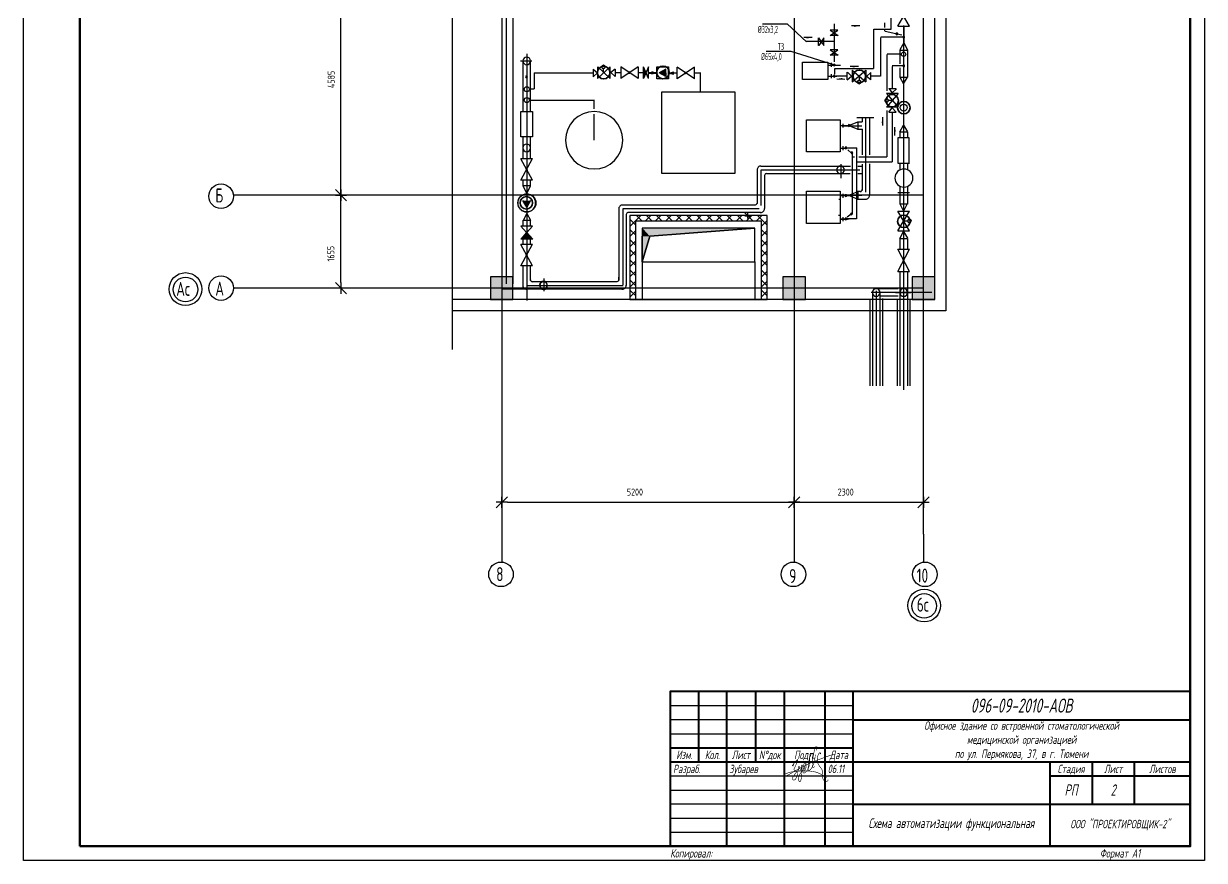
# Model space of a CAD drawing. Extents: x 37 to 1092, y -2983 to -601.
# Drawn here: x 671.6 to 1091.6, y -2192.4 to -1895 of the extents above; entities that cross this region are included whole.
import ezdxf
from ezdxf.enums import TextEntityAlignment as Align

# ---------------------------------------------------------------- set-up
doc = ezdxf.new("R2010")
doc.units = 0
doc.linetypes.add('CENTER', pattern=[20, 15, -1.7, 1.6, -1.7])
doc.linetypes.add('PS-GOST2.303 5', pattern=[24, 20, -1.5, 1, -1.5])
for name, color, linetype in [('1COL', 7, 'Continuous'), ('1COLS', 7, 'Continuous'), ('1SERV', 7, 'Continuous'), ('1WALL', 7, 'Continuous'), ('1WALLP', 7, 'Continuous'), ('AXESD', 14, 'Continuous'), ('FORMAT', 134, 'Continuous'), ('PS_Оси', 7, 'Continuous'), ('TEXT', 4, 'Continuous'), ('ОВ_Отопление', 6, 'Continuous'), ('Отопление', 7, 'Continuous'), ('ПЛОЩАДИ', 252, 'Continuous')]:
    doc.layers.add(name, color=color, linetype=linetype)
doc.layers.add('задание ЭЛ', color=222, linetype='Continuous', lineweight=35)
doc.styles.add('PStudio', font='cs_gost2304.shx')
doc.styles.add('R2_5', font='romant.shx', dxfattribs={"width": 0.65, "oblique": 12, "height": 2.5})

# ---------------------------------------------------------------- blocks, each defined once
blk = doc.blocks.new('dblk_0')
at = {"color": 0, "linetype": 'ByBlock'}
for p, q in [((1, 1), (-1, -1)), ((-1, 0), (1, 0)), ((0, 1), (0, -1))]:
    blk.add_line(p, q, dxfattribs=at)
blk = doc.blocks.new('SIGNATURE_ZAM')
for points in [[(21.63, 1.74, 0, 0.3, 0), (21.41, 2, 0.5, 0.4, 0), (20.66, 2.56, 0.4, 0.3, 0), (19.71, 3.18, 0.3, 0.3, 0), (18.93, 3.63, 0.3, 0.3, 0), (17.95, 4.15, 0.3, 0.3, 0), (17.02, 4.52, 0.3, 0.3, 0), (16.01, 4.84, 0.3, 0.3, 0), (14.87, 5.09, 0.3, 0.3, 0), (14.18, 5.17, 0.3, 0.3, 0), (12.97, 5.35, 0.3, 0.3, 0), (12.1, 5.39, 0.3, 0.3, 0), (10.75, 5.42, 0.3, 0.3, 0), (8.45, 5.39, 0.3, 0.3, 0), (7.01, 5.3, 0.3, 0.3, 0), (5.61, 5.15, 0.3, 0.3, 0), (3.99, 4.93, 0.3, 0.3, 0), (3.1, 4.74, 0.3, 0.3, 0), (2.31, 4.53, 0.3, 0.3, 0), (1.18, 4.12, 0.3, 0.3, 0), (0.23, 3.57, 0.3, 0.3, 0), (0, 3.18, 0.3, 0.3, 0), (0.13, 2.88, 0.3, 0.3, 0), (0.47, 2.76, 0.3, 0.3, 0), (1.07, 2.83, 0.3, 0.3, 0), (1.79, 3.23, 0.3, 0.3, 0), (3.21, 4.01, 0.3, 0.3, 0), (4.43, 4.73, 0.3, 0.3, 0), (5.48, 5.38, 0.3, 0.3, 0), (6.5, 5.92, 0.3, 0.3, 0), (7.86, 6.7, 0.3, 0.3, 0), (9.42, 7.51, 0.3, 0.3, 0), (10.27, 7.91, 0.3, 0.3, 0), (11.64, 8.6, 0.3, 0.3, 0), (13.37, 9.45, 0.3, 0.3, 0), (14.97, 10.11, 0.3, 0.3, 0), (16.22, 10.61, 0.3, 0.3, 0), (17.79, 11.23, 0.3, 0.3, 0), (19.55, 11.88, 0.3, 0.3, 0), (21.06, 12.47, 0.3, 0.3, 0), (22.87, 13.11, 0.3, 0.3, 0), (24.2, 13.56, 0.3, 0.3, 0), (25.02, 13.79, 0.3, 0.3, 0), (25.7, 13.91, 0.3, 0.3, 0)], [(4.66, 7.86, 0.5, 0.6, 0), (4.4, 8.12, 0.6, 0.6, 0), (4.64, 8.66, 0.4, 0.3, 0), (5.21, 9.54, 0.3, 0.3, 0), (5.95, 10.37, 0.3, 0.4, 0), (6.39, 10.75, 0.4, 0.4, 0), (6.67, 11.05, 0.4, 0.3, 0), (6.79, 11.12, 0.4, 0.4, 0), (6.92, 11.12, 0.4, 0.4, 0), (6.95, 10.98, 0.4, 0.4, 0), (6.85, 10.68, 0.4, 0.4, 0), (6.7, 10.21, 0.4, 0.3, 0), (6.54, 9.79, 0.3, 0.3, 0), (6.32, 9.15, 0.3, 0.3, 0), (6, 8.4, 0.3, 0.3, 0), (5.75, 7.82, 0.3, 0.3, 0), (5.45, 7.26, 0.3, 0.3, 0), (5.23, 6.81, 0.3, 0.3, 0), (5.09, 6.42, 0.3, 0.3, 0), (5.07, 6.17, 0.3, 0.3, 0), (5.07, 5.92, 0.3, 0.3, 0), (5.21, 5.76, 0.3, 0.3, 0), (5.44, 5.65, 0.3, 0.3, 0), (5.89, 5.46, 0.3, 0.3, 0), (6.36, 5.25, 0.3, 0.3, 0), (6.62, 5.05, 0.3, 0.3, 0), (6.79, 4.69, 0.3, 0.3, 0), (6.81, 4.14, 0.3, 0.3, 0), (6.77, 3.65, 0.3, 0.3, 0), (6.62, 3.01, 0.3, 0.3, 0), (6.35, 2.28, 0.3, 0.3, 0), (6.07, 1.62, 0.3, 0.3, 0), (5.79, 1.2, 0.3, 0.3, 0), (5.33, 0.83, 0.3, 0.3, 0), (5.16, 0.77, 0.3, 0.3, 0), (5.02, 0.75, 0.3, 0.3, 0), (4.82, 0.75, 0.3, 0.3, 0), (4.64, 0.82, 0.3, 0.3, 0), (4.41, 1, 0.3, 0.3, 0), (4.28, 1.23, 0.3, 0.3, 0), (4.23, 1.42, 0.3, 0.3, 0), (4.27, 1.77, 0.3, 0.3, 0), (4.5, 2.24, 0.3, 0.3, 0), (4.76, 2.68, 0.3, 0.3, 0), (5.21, 3.34, 0.3, 0.3, 0), (5.68, 3.99, 0.3, 0.3, 0), (6, 4.41, 0.3, 0.3, 0), (6.32, 4.89, 0.3, 0.3, 0), (6.77, 5.47, 0.3, 0.3, 0), (7.1, 5.87, 0.3, 0.3, 0), (7.35, 6.22, 0.3, 0.3, 0), (7.58, 6.73, 0.3, 0.3, 0), (7.77, 7.25, 0.3, 0.3, 0), (7.83, 7.53, 0.3, 0.3, 0), (7.83, 7.66, 0.3, 0.3, 0), (7.74, 7.78, 0.3, 0.3, 0), (7.64, 7.8, 0.3, 0.3, 0), (7.51, 7.78, 0.3, 0.3, 0), (7.44, 7.68, 0.3, 0.3, 0), (7.44, 7.51, 0.3, 0.3, 0), (7.4, 7.18, 0.3, 0.3, 0), (7.38, 6.87, 0.3, 0.3, 0), (7.36, 6.53, 0.3, 0.3, 0), (7.33, 5.75, 0.3, 0.3, 0), (7.37, 5.41, 0.3, 0.3, 0), (7.44, 5.25, 0.3, 0.3, 0), (7.59, 5.21, 0.3, 0.3, 0), (7.74, 5.27, 0.3, 0.3, 0), (7.87, 5.4, 0.3, 0.3, 0), (8.16, 5.74, 0.3, 0.3, 0), (8.48, 6.21, 0.3, 0.3, 0), (8.73, 6.65, 0.3, 0.3, 0), (8.95, 7.14, 0.3, 0.3, 0), (9.11, 7.57, 0.3, 0.3, 0), (9.2, 7.91, 0.3, 0.3, 0), (9.23, 8.18, 0.3, 0.3, 0), (9.21, 8.38, 0.3, 0.3, 0), (9.08, 8.42, 0.3, 0.3, 0), (8.98, 8.42, 0.3, 0.3, 0), (8.91, 8.36, 0.3, 0.3, 0), (8.91, 8.24, 0.3, 0.3, 0), (8.92, 8.06, 0.3, 0.3, 0), (8.94, 7.78, 0.3, 0.3, 0), (8.98, 6.56, 0.3, 0.3, 0), (8.99, 5.78, 0.3, 0.3, 0), (9, 4.69, 0.3, 0.3, 0), (9.01, 4.06, 0.3, 0.3, 0), (8.97, 3.25, 0.3, 0.3, 0), (8.86, 2.29, 0.3, 0.3, 0), (8.77, 1.79, 0.3, 0.3, 0), (8.69, 1.36, 0.3, 0.3, 0), (8.55, 0.71, 0.3, 0.3, 0), (8.37, 0.26, 0.3, 0.3, 0), (8.28, 0.1, 0.3, 0.3, 0), (8.09, -0.01, 0.3, 0.3, 0), (7.87, 0.01, 0.3, 0.3, 0), (7.66, 0.18, 0.3, 0.3, 0), (7.38, 0.62, 0.3, 0.3, 0), (7.24, 1.14, 0.3, 0.3, 0), (7.22, 1.86, 0.3, 0.3, 0), (7.38, 2.55, 0.3, 0.3, 0), (7.89, 3.52, 0.3, 0.3, 0), (8.44, 4.36, 0.3, 0.3, 0), (8.81, 5, 0.3, 0.3, 0), (9.43, 5.87, 0.3, 0.3, 0), (9.96, 6.64, 0.3, 0.3, 0), (10.39, 7.29, 0.3, 0.3, 0), (10.49, 7.55, 0.3, 0.3, 0), (10.58, 7.8, 0.3, 0.3, 0), (10.65, 8.1, 0.3, 0.3, 0), (10.59, 7.34, 0.3, 0.3, 0), (10.48, 6.87, 0.3, 0.3, 0), (10.27, 6.38, 0.3, 0.3, 0), (10.16, 6.07, 0.3, 0.3, 0), (10.03, 5.77, 0.3, 0.3, 0), (9.9, 5.5, 0.3, 0.3, 0), (9.9, 5.29, 0.3, 0.3, 0), (10.07, 5.16, 0.3, 0.3, 0), (10.29, 5.29, 0.3, 0.3, 0), (10.42, 5.54, 0.3, 0.3, 0), (10.67, 5.99, 0.3, 0.3, 0), (10.81, 6.25, 0.3, 0.3, 0), (11.03, 6.73, 0.3, 0.3, 0), (11.19, 7.24, 0.3, 0.3, 0), (11.22, 7.91, 0.3, 0.3, 0), (11.16, 8.81, 0.3, 0.3, 0), (11.11, 9.12, 0.3, 0.3, 0), (10.88, 9.49, 0.3, 0.3, 0), (10.63, 9.63, 0.3, 0.3, 0), (10.49, 9.63, 0.3, 0.3, 0), (10.33, 9.35, 0.3, 0.3, 0), (10.07, 8.79, 0.3, 0.3, 0), (9.79, 8.02, 0.3, 0.3, 0), (9.7, 7.49, 0.3, 0.3, 0), (9.63, 6.96, 0.3, 0.3, 0), (9.58, 6.45, 0.3, 0.3, 0), (9.51, 5.73, 0.3, 0.3, 0), (9.49, 5.07, 0.3, 0.3, 0), (9.58, 4.7, 0.3, 0.3, 0), (9.84, 4.42, 0.3, 0.3, 0), (10.2, 4.33, 0.3, 0.3, 0), (10.63, 4.5, 0.3, 0.3, 0), (11.03, 4.88, 0.3, 0.3, 0), (11.4, 5.26, 0.3, 0.3, 0), (11.92, 5.96, 0.3, 0.3, 0), (12.24, 6.59, 0.3, 0.3, 0), (12.58, 7.38, 0.3, 0.3, 0), (12.87, 8.46, 0.3, 0.3, 0), (13.01, 9.54, 0.3, 0.3, 0), (13.09, 9.73, 0.3, 0.3, 0), (13.02, 10.8, 0.3, 0.3, 0), (13.02, 11.81, 0.3, 0.3, 0), (13.12, 12.93, 0.3, 0.3, 0), (13.15, 13.75, 0.3, 0.3, 0), (13.32, 14.31, 0.3, 0.3, 0), (13.71, 14.32, 0.3, 0.3, 0), (13.68, 13.74, 0.3, 0.3, 0), (13.37, 12.86, 0.3, 0.3, 0), (12.92, 12.19, 0.3, 0.3, 0), (12.67, 10.92, 0.3, 0.3, 0), (12.47, 9.68, 0.3, 0.3, 0), (12.38, 8.9, 0.3, 0.3, 0), (12.28, 7.9, 0.3, 0.3, 0), (12.21, 7.05, 0.3, 0.3, 0), (12.19, 6.23, 0.3, 0.3, 0), (12.29, 5.82, 0.3, 0.3, 0), (12.49, 5.58, 0.3, 0.3, 0), (12.7, 5.54, 0.3, 0.3, 0), (12.99, 5.65, 0.3, 0.3, 0), (13.35, 6.04, 0.3, 0.3, 0), (13.71, 6.52, 0.3, 0.3, 0), (14.11, 7.07, 0.3, 0.3, 0), (14.64, 8.08, 0.3, 0.3, 0), (15.02, 8.94, 0.3, 0.3, 0), (15.29, 9.8, 0.3, 0.3, 0), (15.52, 11.13, 0.3, 0.3, 0), (15.68, 12.11, 0.3, 0.2, 0), (15.9, 13.28, 0.2, 0, 0), (16.06, 14.19, 0, 0, 0)], [(16.36, 15.4, 0, 0.3, 0), (16.57, 16.45, 0.3, 0.4, 0), (16.7, 17.18, 0.4, 0.5, 0), (16.6, 17.53, 0.5, 0.5, 0), (16.22, 17.58, 0.5, 0.5, 0), (15.99, 17.32, 0.5, 0.3, 0), (15.72, 16.75, 0.3, 0.3, 0), (15.47, 15.94, 0.3, 0.3, 0), (15.19, 14.91, 0.3, 0.3, 0), (14.95, 13.64, 0.3, 0.3, 0), (14.75, 12.57, 0.3, 0.3, 0), (14.58, 11.4, 0.3, 0.3, 0), (14.43, 10.25, 0.3, 0.3, 0), (14.29, 9.09, 0.3, 0.3, 0), (14.25, 8.25, 0.3, 0.3, 0), (14.38, 7.54, 0.3, 0.3, 0), (14.78, 7.19, 0.3, 0.3, 0), (15.16, 7.33, 0.3, 0.2, 0), (15.53, 7.71, 0.2, 0, 0), (15.87, 8.04, 0, 0, 0)], [(18.55, 13.68, 0, 0.5, 0), (18.51, 14.26, 0.5, 0.5, 0), (18.29, 14.58, 0.5, 0.4, 0), (17.89, 14.46, 0.4, 0.3, 0), (17.47, 13.95, 0.3, 0.3, 0), (17.17, 13.15, 0.3, 0.3, 0), (16.92, 12.14, 0.3, 0.3, 0), (16.84, 11.18, 0.3, 0.3, 0), (16.89, 10.26, 0.3, 0.3, 0), (17.07, 9.5, 0.3, 0.3, 0), (17.48, 8.72, 0.3, 0.3, 0), (17.96, 7.88, 0.3, 0.3, 0), (18.46, 7.22, 0.3, 0.3, 0), (18.9, 6.66, 0.3, 0.3, 0), (19.26, 6.05, 0.3, 0.3, 0), (19.41, 5.46, 0.3, 0.3, 0), (19.43, 4.61, 0.3, 0.3, 0), (19.35, 3.71, 0.3, 0.3, 0), (19.4, 2.92, 0.3, 0.3, 0), (19.62, 2.02, 0.3, 0.3, 0), (19.71, 1.49, 0.3, 0.3, 0), (19.83, 1.18, 0.3, 0.3, 0), (20.11, 0.82, 0.3, 0.3, 0), (20.55, 0.24, 0.3, 0.3, 0), (21.1, -0.09, 0.3, 0.3, 0), (21.56, -0.09, 0.3, 0.3, 0), (21.9, 0.11, 0.3, 0.3, 0), (22.11, 0.33, 0.3, 0.3, 0), (22.31, 0.6, 0.3, 0.3, 0), (22.37, 0.82, 0.3, 0.3, 0), (22.32, 0.95, 0, 0, 0)]]:
    blk.add_lwpolyline(points, format="xyseb")

msp = doc.modelspace()

# ---------------------------------------------------------------- linework, layer by layer
at = {"color": 0, "linetype": 'ByBlock'}
for p, q in [((786.52, -1957.96), (782.52, -1953.96)), ((782.52, -1953.96), (786.52, -1957.96)), ((786.52, -1955.96), (782.52, -1955.96)), ((782.52, -1955.96), (786.52, -1955.96)), ((784.52, -1953.96), (784.52, -1957.96)), ((784.52, -1957.96), (784.52, -1953.96)), ((786.52, -1991.06), (782.52, -1987.06)), ((786.52, -1989.06), (782.52, -1989.06)), ((784.52, -1987.06), (784.52, -1991.06)), ((839.71, -2067.14), (843.71, -2063.14)), ((843.71, -2065.14), (839.71, -2065.14)), ((841.71, -2067.14), (841.71, -2063.14)), ((993.71, -2063.14), (989.71, -2067.14)), ((989.71, -2065.14), (993.71, -2065.14)), ((991.71, -2063.14), (991.71, -2067.14))]:
    msp.add_line(p, q, dxfattribs=at)
at = {"color": 0}
for p, q in [((887.31, -1967.1), (891.15, -1963.26)), ((887.31, -1963.51), (887.56, -1963.26)), ((889.31, -1966.54), (887.31, -1964.54)), ((891.62, -1965.26), (889.62, -1963.26)), ((892.74, -1965.26), (894.74, -1963.26)), ((895.21, -1965.26), (893.21, -1963.26)), ((896.33, -1965.26), (898.33, -1963.26)), ((898.81, -1965.26), (896.81, -1963.26)), ((899.93, -1965.26), (901.93, -1963.26)), ((902.4, -1965.26), (900.4, -1963.26)), ((903.52, -1965.26), (905.52, -1963.26)), ((905.99, -1965.26), (903.99, -1963.26)), ((907.11, -1965.26), (909.11, -1963.26)), ((909.58, -1965.26), (907.58, -1963.26)), ((910.7, -1965.26), (912.7, -1963.26)), ((913.17, -1965.26), (911.17, -1963.26)), ((914.29, -1965.26), (916.29, -1963.26)), ((916.77, -1965.26), (914.77, -1963.26)), ((917.89, -1965.26), (919.89, -1963.26)), ((920.36, -1965.26), (918.36, -1963.26)), ((921.48, -1965.26), (923.48, -1963.26)), ((923.95, -1965.26), (921.95, -1963.26)), ((925.07, -1965.26), (927.07, -1963.26)), ((927.54, -1965.26), (925.54, -1963.26)), ((928.66, -1965.26), (930.66, -1963.26)), ((931.13, -1965.26), (929.13, -1963.26)), ((932.25, -1965.26), (934.25, -1963.26)), ((936.11, -1966.64), (932.73, -1963.26)), ((934.11, -1967), (936.11, -1965)), ((889.31, -1970.13), (887.31, -1968.13)), ((887.31, -1970.7), (889.31, -1968.7)), ((936.11, -1970.24), (934.11, -1968.24)), ((934.11, -1970.59), (936.11, -1968.59)), ((889.31, -1973.73), (887.31, -1971.73)), ((887.31, -1974.29), (889.31, -1972.29)), ((936.11, -1973.83), (934.11, -1971.83)), ((934.11, -1974.19), (936.11, -1972.19)), ((889.31, -1977.32), (887.31, -1975.32)), ((887.31, -1977.88), (889.31, -1975.88)), ((936.11, -1977.42), (934.11, -1975.42)), ((934.11, -1977.78), (936.11, -1975.78)), ((889.31, -1980.91), (887.31, -1978.91)), ((887.31, -1981.47), (889.31, -1979.47)), ((936.11, -1981.01), (934.11, -1979.01)), ((934.11, -1981.37), (936.11, -1979.37)), ((889.31, -1984.5), (887.31, -1982.5)), ((887.31, -1985.06), (889.31, -1983.06)), ((889.31, -1988.09), (887.31, -1986.09)), ((936.11, -1984.61), (934.11, -1982.61)), ((934.11, -1984.96), (936.11, -1982.96)), ((936.11, -1988.2), (934.11, -1986.2)), ((934.11, -1988.55), (936.11, -1986.55)), ((887.31, -1988.66), (889.31, -1986.66)), ((889.31, -1991.69), (887.31, -1989.69)), ((887.31, -1992.25), (889.31, -1990.25)), ((936.11, -1991.79), (934.11, -1989.79)), ((934.11, -1992.15), (936.11, -1990.15))]:
    msp.add_line(p, q, dxfattribs=at)
at = {"layer": '1COL', "color": 1, "ltscale": 100}
for p, q in [((845.71, -1985.06), (837.71, -1985.06)), ((837.71, -1985.06), (837.71, -1993.06)), ((845.71, -1993.06), (845.71, -1985.06)), ((949.71, -1985.06), (941.71, -1985.06)), ((941.71, -1985.06), (941.71, -1993.06)), ((949.71, -1993.06), (949.71, -1985.06)), ((995.71, -1985.06), (987.71, -1985.06)), ((987.71, -1985.06), (987.71, -1993.06)), ((995.71, -1993.06), (995.71, -1985.06)), ((837.71, -1993.06), (845.71, -1993.06)), ((941.71, -1993.06), (949.71, -1993.06)), ((987.71, -1993.06), (995.71, -1993.06))]:
    msp.add_line(p, q, dxfattribs=at)
at = {"layer": '1COLS', "color": 1, "ltscale": 100}
for points in [[(837.71, -1993.06), (845.71, -1993.06), (837.71, -1985.06), (845.71, -1985.06)], [(941.71, -1993.06), (949.71, -1993.06), (941.71, -1985.06), (949.71, -1985.06)], [(987.71, -1993.06), (995.71, -1993.06), (987.71, -1985.06), (995.71, -1985.06)]]:
    msp.add_solid(points, dxfattribs=at)
at = {"layer": '1SERV', "color": 4, "linetype": 'Continuous'}
for p, q in [((891.71, -1967.66), (891.71, -1970.55)), ((931.71, -1967.66), (894.33, -1970.55)), ((894.33, -1970.55), (891.71, -1979.66)), ((891.71, -1979.66), (891.71, -1970.55))]:
    msp.add_line(p, q, dxfattribs=at)
at = {"layer": '1SERV', "color": 4, "ltscale": 100}
for p, q in [((931.71, -1967.66), (891.71, -1967.66)), ((891.71, -1967.66), (891.71, -1979.66)), ((894.33, -1970.55), (931.71, -1967.66)), ((891.71, -1979.66), (894.33, -1970.55)), ((891.71, -1979.66), (891.71, -1979.66))]:
    msp.add_line(p, q, dxfattribs=at)
at = {"layer": '1SERV', "color": 4, "linetype": 'Continuous'}
msp.add_solid([(891.71, -1967.66), (891.71, -1970.55), (894.33, -1970.55)], dxfattribs=at)
at = {"layer": '1SERV', "color": 4, "linetype": 'Continuous', "extrusion": (0, 0, -1)}
for points in [[(-891.71, -1967.66), (-931.71, -1967.66), (-894.33, -1970.55)], [(-891.71, -1970.55), (-894.33, -1970.55), (-891.71, -1979.66)]]:
    msp.add_solid(points, dxfattribs=at)
at = {"layer": '1WALL'}
for p, q in [((999.7, -1680.46), (999.7, -1997.06)), ((995.7, -1684.46), (995.7, -1993.06)), ((845.68, -1816.26), (845.68, -1987.46)), ((843.28, -1868.26), (843.28, -1987.46))]:
    msp.add_line(p, q, dxfattribs=at)
at = {"layer": '1WALL', "ltscale": 100}
for p, q in [((995.7, -1993.06), (824.25, -1993.06)), ((999.7, -1997.06), (824.25, -1997.06))]:
    msp.add_line(p, q, dxfattribs=at)
at = {"layer": '1WALLP'}
for p, q in [((936.11, -1963.26), (887.31, -1963.26)), ((887.31, -1963.26), (887.31, -1993.06)), ((934.11, -1965.26), (889.31, -1965.26)), ((889.31, -1965.26), (889.31, -1993.06)), ((934.11, -1993.06), (934.11, -1965.26)), ((936.11, -1993.06), (936.11, -1963.26)), ((931.71, -1967.66), (891.71, -1967.66)), ((891.71, -1967.66), (891.71, -1979.66)), ((931.71, -1979.66), (931.71, -1967.66)), ((891.71, -1979.66), (891.71, -1993.06)), ((891.71, -1979.66), (931.71, -1979.66)), ((931.71, -1979.66), (931.71, -1993.06)), ((887.31, -1993.06), (936.11, -1993.06))]:
    msp.add_line(p, q, dxfattribs=at)
at = {"layer": 'AXESD', "linetype": 'Continuous', "ltscale": 100}
for p, q in [((784.52, -1953.96), (784.52, -1866.26)), ((784.52, -1987.06), (784.52, -1957.96))]:
    msp.add_line(p, q, dxfattribs=at)
at = {"layer": 'AXESD', "ltscale": 100}
for p, q in [((843.71, -2065.14), (943.71, -2065.14)), ((947.71, -2065.14), (989.71, -2065.14))]:
    msp.add_line(p, q, dxfattribs=at)
at = {"layer": 'FORMAT', "lineweight": 40}
for p, q in [((911.64, -2132.4), (911.64, -2157.4)), ((921.64, -2132.4), (921.64, -2187.4)), ((931.95, -2132.4), (931.95, -2157.4)), ((942.14, -2132.4), (942.14, -2187.4)), ((956.64, -2132.4), (956.64, -2187.4)), ((966.64, -2132.4), (966.64, -2187.4)), ((966.64, -2142.4), (1086.64, -2142.4)), ((901.64, -2152.4), (966.64, -2152.4)), ((901.64, -2157.4), (1086.64, -2157.4)), ((1036.72, -2157.4), (1036.72, -2187.4)), ((1051.72, -2157.4), (1051.72, -2172.4)), ((1066.72, -2157.4), (1066.72, -2172.4)), ((1036.72, -2162.4), (1086.64, -2162.4)), ((966.64, -2172.4), (1086.64, -2172.4))]:
    msp.add_line(p, q, dxfattribs=at)
at = {"layer": 'FORMAT', "lineweight": -3}
for p, q in [((901.64, -2137.4), (966.64, -2137.4)), ((966.64, -2142.4), (901.64, -2142.4)), ((901.64, -2147.4), (966.64, -2147.4)), ((901.64, -2162.4), (966.64, -2162.4)), ((901.64, -2167.4), (966.64, -2167.4)), ((966.64, -2172.4), (901.64, -2172.4)), ((901.64, -2177.4), (966.64, -2177.4)), ((901.64, -2182.4), (966.64, -2182.4))]:
    msp.add_line(p, q, dxfattribs=at)
at = {"layer": 'FORMAT'}
msp.add_lwpolyline([(671.64, -1598.4), (1091.64, -1598.4), (1091.64, -2192.4), (671.64, -2192.4)], close=True, dxfattribs=at)
at = {"layer": 'FORMAT', "lineweight": 50}
msp.add_lwpolyline([(691.64, -2187.4), (691.64, -1603.4), (1086.64, -1603.4), (1086.64, -2187.4)], close=True, dxfattribs=at)
at = {"layer": 'FORMAT', "lineweight": 40}
msp.add_lwpolyline([(901.64, -2187.4), (1086.64, -2187.4), (1086.64, -2132.4), (901.64, -2132.4)], close=True, dxfattribs=at)
at = {"layer": 'PS_Оси', "color": 1, "linetype": 'PS-GOST2.303 5', "ltscale": 100}
for p, q in [((841.71, -1687.46), (841.71, -2076.44)), ((945.71, -1687.46), (945.71, -2076.44)), ((991.71, -2076.44), (991.71, -1687.46))]:
    msp.add_line(p, q, dxfattribs=at)
at = {"layer": 'PS_Оси', "color": 5, "linetype": 'PS-GOST2.303 5', "ltscale": 100}
for p, q in [((991.71, -1955.96), (747.8, -1955.96)), ((991.71, -1989.06), (747.8, -1989.06))]:
    msp.add_line(p, q, dxfattribs=at)
at = {"layer": 'задание ЭЛ', "color": 1, "ltscale": 100}
for centre in [(877.95, -1912.4), (899.05, -1912.34), (968.89, -1913.76), (980.59, -1922.39), (984.73, -1924.89), (850.48, -1958.69), (984.73, -1965.28)]:
    msp.add_circle(centre, 2.23, dxfattribs=at)
at = {"layer": 'ОВ_Отопление', "color": 105, "ltscale": 100}
for p, q in [((824.09, -1631.1), (824.09, -2010.77)), ((978.67, -1905.95), (978.67, -1918.94)), ((982.79, -1905.88), (978.81, -1905.88)), ((983.88, -1905.88), (981.92, -1905.88)), ((984.7, -1910.04), (980.64, -1910.04)), ((980.64, -1910.25), (980.64, -1918.05)), ((851.57, -1918.19), (853.3, -1918.19)), ((852.52, -1918.19), (853.25, -1918.19)), ((898.68, -1948.3), (898.68, -1919.3)), ((898.68, -1919.3), (924.68, -1919.3)), ((924.68, -1919.3), (924.68, -1948.3)), ((851.57, -1922.24), (853.63, -1922.24)), ((978.67, -1925.87), (978.67, -1927.51)), ((978.67, -1926.51), (978.67, -1942.35)), ((980.64, -1926.46), (980.64, -1944.14)), ((967.98, -1939.27), (964.52, -1939.27)), ((964.81, -1939.86), (966.17, -1940.99)), ((967.95, -1939.12), (967.95, -1964.42)), ((967.21, -1942.42), (966.32, -1942.42)), ((966.56, -1940.94), (966.4, -1940.94)), ((966.41, -1940.86), (966.41, -1962.55)), ((980.54, -1944.28), (968.01, -1944.28)), ((978.65, -1942.42), (968.67, -1942.42)), ((924.68, -1948.3), (898.68, -1948.3)), ((967.95, -1964.42), (964.36, -1964.42)), ((964.6, -1963.71), (965.96, -1962.58)), ((966.56, -1962.62), (966.17, -1962.62))]:
    msp.add_line(p, q, dxfattribs=at)
at = {"layer": 'ОВ_Отопление', "color": 6, "ltscale": 100}
for p, q in [((980.07, -1880.42), (980.07, -1897.1)), ((986.71, -1895.92), (982.57, -1888.76)), ((982.57, -1895.92), (986.71, -1888.76)), ((974, -1897.03), (974, -1910.96)), ((980.12, -1897.04), (974.01, -1897.04)), ((978.02, -1896.35), (978.02, -1894.7)), ((978.02, -1897.67), (978.02, -1897.39)), ((978.04, -1897.74), (983.99, -1899.04)), ((982.57, -1895.92), (986.71, -1895.92)), ((976.43, -1899.91), (976.43, -1913.71)), ((984.7, -1899.86), (976.5, -1899.86)), ((984.71, -1901.84), (983.34, -1904.29)), ((984.71, -1901.84), (986, -1904.3)), ((983.34, -1904.4), (986, -1904.4)), ((875.83, -1914.56), (880.31, -1910.41)), ((875.88, -1910.41), (880.31, -1914.56)), ((875.92, -1914.56), (875.92, -1910.41)), ((880.31, -1914.56), (880.31, -1910.41)), ((890.25, -1914.55), (884.09, -1910.41)), ((890.25, -1910.41), (884.09, -1914.55)), ((884.09, -1910.41), (884.09, -1914.55)), ((890.25, -1910.41), (890.25, -1914.55)), ((893.9, -1910.38), (892.13, -1914.53)), ((893.88, -1914.53), (892.13, -1910.38)), ((892.15, -1914.56), (892.15, -1910.5)), ((892.18, -1914.53), (892.18, -1910.38)), ((893.87, -1914.53), (893.87, -1910.38)), ((893.87, -1914.56), (893.87, -1910.45)), ((910.24, -1910.45), (904.09, -1914.59)), ((910.24, -1914.59), (904.09, -1910.45)), ((904.09, -1914.59), (904.09, -1910.45)), ((910.24, -1914.59), (910.24, -1910.45)), ((874.22, -1911.21), (875.75, -1912.44)), ((874.22, -1911.21), (874.22, -1913.87)), ((875.75, -1912.44), (874.25, -1913.88)), ((877.89, -1912.4), (877.89, -1911)), ((882.07, -1911.15), (880.55, -1912.38)), ((880.55, -1912.38), (882.04, -1913.82)), ((882.07, -1911.15), (882.07, -1913.81)), ((892.15, -1914.56), (893.02, -1912.52)), ((896.64, -1912.56), (895.13, -1912.93)), ((896.64, -1912.56), (895.14, -1912.16)), ((895.16, -1912.93), (895.16, -1912.16)), ((901.31, -1912.56), (902.82, -1912.16)), ((901.31, -1912.56), (902.83, -1912.93)), ((902.8, -1912.93), (902.8, -1912.16)), ((960.15, -1912.97), (960.15, -1911)), ((960.15, -1911), (964.84, -1911)), ((964.58, -1913.71), (960.63, -1913.71)), ((964.63, -1914.94), (964.63, -1912.28)), ((964.63, -1914.94), (966.15, -1913.71)), ((966.15, -1913.71), (964.66, -1912.27)), ((964.84, -1911), (974, -1911)), ((966.33, -1913.71), (966.15, -1913.71)), ((966.33, -1915.74), (971.26, -1911.6)), ((966.33, -1911.6), (971.26, -1915.74)), ((966.33, -1911.6), (966.33, -1915.74)), ((968.84, -1913.75), (968.84, -1915.15)), ((971.26, -1911.6), (971.26, -1915.74)), ((971.56, -1913.71), (971.26, -1913.71)), ((971.5, -1913.77), (972.99, -1912.34)), ((973.02, -1915.01), (971.5, -1913.77)), ((973.02, -1915.01), (973.02, -1912.35)), ((976.43, -1913.71), (973.06, -1913.71)), ((983.34, -1913.99), (984.65, -1916.43)), ((983.34, -1913.99), (986, -1913.99)), ((984.65, -1916.43), (986.01, -1914.02)), ((979.4, -1918.12), (980.63, -1919.65)), ((979.4, -1918.12), (982.06, -1918.12)), ((980.63, -1919.65), (982.07, -1918.15)), ((984.66, -1916.35), (984.66, -1923.55)), ((978.61, -1919.82), (982.75, -1924.75)), ((982.75, -1919.82), (978.61, -1924.75)), ((982.75, -1919.82), (978.61, -1919.82)), ((980.59, -1922.33), (979.19, -1922.33)), ((848.54, -1935.19), (848.54, -1926.23)), ((848.54, -1926.23), (852.61, -1926.23)), ((852.61, -1926.23), (852.61, -1935.19)), ((982.75, -1924.75), (978.61, -1924.75)), ((979.34, -1926.51), (980.57, -1924.99)), ((979.34, -1926.51), (982, -1926.51)), ((980.57, -1924.99), (982.01, -1926.48)), ((984.66, -1926.09), (984.66, -1931.04)), ((983.34, -1933.5), (984.65, -1931.05)), ((984.65, -1931.05), (986.01, -1933.47)), ((852.61, -1935.19), (848.54, -1935.19)), ((986.69, -1935.62), (982.61, -1935.62)), ((982.61, -1935.62), (982.61, -1944.58)), ((983.34, -1933.5), (986, -1933.5)), ((986.69, -1944.58), (986.69, -1935.62)), ((848.54, -1950.68), (852.69, -1942.93)), ((852.69, -1950.67), (848.54, -1943.04)), ((852.69, -1943.04), (848.54, -1943.04)), ((982.61, -1944.58), (986.69, -1944.58)), ((986.75, -1944.68), (982.6, -1944.68)), ((852.69, -1950.66), (848.54, -1950.66)), ((851.97, -1952.7), (849.31, -1952.7)), ((850.68, -1955.26), (849.31, -1952.79)), ((850.68, -1955.26), (851.97, -1952.81)), ((986.75, -1955.17), (982.6, -1955.17)), ((983.34, -1959.06), (984.6, -1961.66)), ((983.34, -1959.06), (986, -1959.06)), ((985.89, -1959.09), (984.6, -1961.66)), ((850.68, -1962.46), (849.31, -1964.93)), ((851.97, -1965.03), (849.31, -1965.03)), ((850.68, -1962.46), (851.97, -1964.91)), ((986.71, -1968.71), (982.57, -1961.66)), ((982.57, -1968.71), (986.71, -1961.66)), ((982.57, -1961.66), (986.71, -1961.66)), ((984.73, -1965.15), (986.13, -1965.15)), ((848.54, -1971.63), (852.69, -1966.97)), ((852.69, -1971.61), (848.54, -1966.97)), ((852.69, -1966.97), (848.54, -1966.97)), ((848.61, -1971.6), (850.66, -1969.3)), ((852.72, -1971.6), (850.66, -1969.3)), ((982.57, -1968.71), (986.71, -1968.71)), ((983.34, -1971.32), (984.65, -1968.87)), ((984.65, -1968.87), (986.01, -1971.28)), ((852.69, -1971.6), (848.54, -1971.6)), ((848.54, -1981.1), (852.69, -1973.35)), ((852.69, -1981.09), (848.54, -1973.46)), ((852.69, -1973.46), (848.54, -1973.46)), ((852.72, -1971.6), (848.61, -1971.6)), ((983.34, -1971.32), (986, -1971.32)), ((986.71, -1983.11), (982.57, -1975.12)), ((982.57, -1983.11), (986.71, -1975.12)), ((982.57, -1975.12), (986.71, -1975.12)), ((852.69, -1981.08), (848.54, -1981.08)), ((982.57, -1983.11), (986.71, -1983.11))]:
    msp.add_line(p, q, dxfattribs=at)
at = {"layer": 'ОВ_Отопление', "color": 200, "ltscale": 100}
for p, q in [((934.46, -1895.05), (943.2, -1895.05)), ((935.8, -1904.84), (944.54, -1904.84)), ((757.8, -1955.96), (746.24, -1955.96)), ((757.8, -1989.06), (746.25, -1989.06)), ((981.81, -1990.6), (987.21, -1990.6)), ((947.71, -2063.14), (943.71, -2067.14)), ((943.71, -2067.14), (947.71, -2063.14)), ((943.71, -2065.14), (947.71, -2065.14)), ((947.71, -2065.14), (943.71, -2065.14)), ((945.71, -2063.14), (945.71, -2067.14)), ((945.71, -2067.14), (945.71, -2063.14)), ((841.73, -2076.44), (841.73, -2086.44)), ((945.71, -2076.44), (945.71, -2086.44)), ((991.73, -2076.44), (991.73, -2086.44))]:
    msp.add_line(p, q, dxfattribs=at)
at = {"layer": 'ОВ_Отопление', "ltscale": 100}
for p, q in [((943.2, -1895.05), (950.11, -1901.48)), ((944.54, -1904.84), (960.1, -1909.71)), ((958.88, -1909), (958.88, -1910.38)), ((958.88, -1912.98), (958.88, -1914.35)), ((963.02, -1930.61), (963.02, -1931.98)), ((963.02, -1938.56), (963.02, -1939.93)), ((963.02, -1955.51), (963.02, -1956.89)), ((963.02, -1963.8), (963.02, -1965.17))]:
    msp.add_line(p, q, dxfattribs=at)
at = {"layer": 'ОВ_Отопление', "color": 0, "ltscale": 100}
for p, q in [((984.67, -1895.7), (984.67, -2025.14)), ((984.71, -1895.92), (984.71, -1901.84)), ((983.34, -1904.39), (983.34, -1906.92)), ((983.34, -1905.92), (983.34, -1909.3)), ((983.34, -1906.8), (983.34, -1909.35)), ((986, -1904.29), (986, -1909.92)), ((986, -1904.39), (986, -1913.98)), ((983.34, -1910.74), (983.34, -1914.06)), ((983.34, -1911.49), (983.34, -1913.79)), ((983.34, -1933.49), (983.34, -1935.62)), ((986, -1933.61), (986, -1935.62)), ((983.34, -1944.58), (983.34, -1947.01)), ((986, -1944.58), (986, -1946.93)), ((983.34, -1952.79), (983.34, -1959.14)), ((986, -1952.87), (986, -1959.14)), ((983.34, -1971.32), (983.34, -1975.12)), ((986, -1971.32), (986, -1975.12)), ((983.34, -1983.11), (983.34, -2023.72)), ((986, -1983.11), (986, -2023.72)), ((994.71, -1990.54), (973.12, -1990.54)), ((973.59, -1990.55), (973.59, -2023.72)), ((974.87, -1990.02), (974.87, -2023.72)), ((982.71, -1989.26), (975.06, -1989.26)), ((976.25, -1990.48), (976.25, -2023.72)), ((972.67, -1992.86), (972.67, -2023.72)), ((982.72, -1991.92), (976.58, -1991.92)), ((977.17, -1992.71), (977.17, -2023.72)), ((982.42, -1992.89), (982.42, -2023.72)), ((986.92, -1992.87), (986.92, -2023.72))]:
    msp.add_line(p, q, dxfattribs=at)
at = {"layer": 'ОВ_Отопление', "color": 230, "ltscale": 100}
for p, q in [((848.44, -1908.28), (852.39, -1908.28)), ((849.29, -1926.23), (849.29, -1908.35)), ((851.95, -1923.92), (851.95, -1908.56)), ((896.9, -1914.6), (896.9, -1910.36)), ((896.9, -1914.6), (896.9, -1910.36)), ((896.9, -1910.36), (900.98, -1910.36)), ((900.98, -1914.6), (900.98, -1910.36)), ((900.98, -1910.36), (900.98, -1914.6)), ((900.98, -1914.6), (896.9, -1914.6)), ((900.98, -1914.6), (896.9, -1914.6)), ((851.95, -1926.23), (851.95, -1922.98)), ((962.17, -1931.27), (965.27, -1931.27)), ((962.82, -1931.32), (969.82, -1931.32)), ((964.77, -1931.27), (965.62, -1930.94)), ((965.22, -1931.22), (968.32, -1929.9)), ((965.22, -1931.22), (968.32, -1932.56)), ((974.1, -1928.49), (968.02, -1928.49)), ((968.24, -1929.9), (969.88, -1929.9)), ((968.32, -1929.9), (968.32, -1932.56)), ((969.88, -1928.53), (969.88, -1929.9)), ((971.13, -1928.53), (971.13, -1954.95)), ((972.54, -1928.53), (972.54, -1941.68)), ((849.29, -1943.14), (849.29, -1935.19)), ((851.95, -1943.14), (851.95, -1935.19)), ((968.22, -1932.56), (970.01, -1932.56)), ((969.88, -1932.57), (969.88, -1941.68)), ((962.17, -1939.23), (964.43, -1939.23)), ((932.51, -1947.06), (932.51, -1958.9)), ((933.88, -1945.64), (965.73, -1945.64)), ((933.91, -1947.04), (933.91, -1959.62)), ((969.13, -1947.04), (933.91, -1947.04)), ((935.24, -1948.69), (935.19, -1948.96)), ((935.36, -1948.52), (935.24, -1948.69)), ((935.58, -1948.35), (935.36, -1948.52)), ((935.86, -1948.28), (935.58, -1948.35)), ((935.84, -1948.3), (964.29, -1948.3)), ((960.56, -1948.3), (964.13, -1948.3)), ((962.28, -1944.99), (962.28, -1949.89)), ((963.91, -1948.3), (965.6, -1948.3)), ((968.34, -1948.3), (969.27, -1948.3)), ((968.4, -1945.64), (969.18, -1945.64)), ((969.18, -1945.64), (969.88, -1945.64)), ((969.18, -1948.28), (969.88, -1948.28)), ((969.88, -1944.91), (969.88, -1954.26)), ((972.54, -1944.79), (972.54, -1955.95)), ((849.29, -1952.8), (849.29, -1950.66)), ((851.95, -1952.75), (851.95, -1950.66)), ((935.2, -1948.91), (935.2, -1960.76)), ((962.17, -1956.09), (965.32, -1956.09)), ((962.17, -1956.13), (965.27, -1956.13)), ((962.82, -1955.98), (969.82, -1955.98)), ((964.77, -1956.12), (966.15, -1955.58)), ((965.05, -1956.01), (966.1, -1956.45)), ((966.1, -1956.45), (968.32, -1957.35)), ((966.15, -1955.58), (968.32, -1954.69)), ((968.25, -1954.77), (968.32, -1954.74)), ((969.21, -1954.7), (968.28, -1954.7)), ((968.32, -1954.69), (968.32, -1957.35)), ((969.21, -1954.7), (969.5, -1954.63)), ((969.5, -1954.63), (969.72, -1954.46)), ((969.72, -1954.46), (969.84, -1954.29)), ((969.84, -1954.29), (969.89, -1954.02)), ((883.34, -1960.85), (883.34, -1986.05)), ((931.92, -1959.49), (884.66, -1959.49)), ((933.25, -1960.86), (884.81, -1960.86)), ((884.81, -1960.86), (884.81, -1987.89)), ((932.07, -1959.45), (931.79, -1959.5)), ((932.23, -1959.32), (932.07, -1959.45)), ((932.41, -1959.11), (932.23, -1959.32)), ((932.47, -1958.82), (932.41, -1959.11)), ((968.22, -1957.36), (971.18, -1957.36)), ((849.29, -1967), (849.29, -1964.86)), ((851.95, -1967), (851.95, -1964.88)), ((886.03, -1962.56), (885.97, -1962.83)), ((886, -1962.71), (886, -1988.03)), ((886.15, -1962.39), (886.03, -1962.56)), ((886.37, -1962.22), (886.15, -1962.39)), ((886.65, -1962.15), (886.37, -1962.22)), ((933.77, -1962.15), (886.59, -1962.15)), ((962.17, -1964.39), (965.27, -1964.39)), ((962.17, -1964.53), (964.71, -1964.53)), ((849.29, -1973.5), (849.29, -1970.84)), ((851.95, -1973.5), (851.95, -1971.5)), ((849.22, -1981.08), (849.22, -1988.84)), ((849.22, -1982.07), (849.22, -1986.28)), ((851.88, -1981.08), (851.88, -1986.05)), ((886, -1982.07), (886, -1986.28)), ((849.24, -1985.07), (849.24, -1988.03)), ((851.88, -1982.61), (851.88, -1986.31)), ((851.91, -1986.07), (851.91, -1985.13)), ((851.91, -1986.07), (851.97, -1986.35)), ((851.97, -1986.35), (852.15, -1986.57)), ((852.15, -1986.57), (852.31, -1986.69)), ((856.63, -1985.6), (856.63, -1990.12)), ((883.07, -1986.57), (882.91, -1986.69)), ((883.25, -1986.35), (883.07, -1986.57)), ((883.31, -1986.07), (883.25, -1986.35)), ((883.31, -1986.07), (883.31, -1985.13)), ((883.34, -1982.61), (883.34, -1986.31)), ((885.98, -1985.07), (885.98, -1988.03)), ((852.63, -1989.36), (842.05, -1989.36)), ((884.53, -1989.4), (850.75, -1989.4)), ((884.85, -1988.18), (850.82, -1988.18)), ((852.31, -1986.69), (852.59, -1986.74)), ((882.68, -1986.73), (852.36, -1986.73)), ((882.91, -1986.69), (882.63, -1986.74))]:
    msp.add_line(p, q, dxfattribs=at)
at = {"layer": 'ОВ_Отопление', "color": 230, "linetype": 'Continuous'}
for p, q in [((892.15, -1910.5), (892.15, -1912.52)), ((893.02, -1912.52), (892.15, -1910.5)), ((893.02, -1912.52), (892.15, -1914.56)), ((892.15, -1914.56), (892.15, -1912.52)), ((850.66, -1969.3), (848.61, -1971.6)), ((852.72, -1971.6), (850.66, -1969.3))]:
    msp.add_line(p, q, dxfattribs=at)
at = {"layer": 'ОВ_Отопление', "color": 105, "ltscale": 100}
msp.add_circle((984.66, -1905.9), 0.787, dxfattribs=at)
at = {"layer": 'ОВ_Отопление', "color": 6, "ltscale": 100}
for centre, radius in [((877.89, -1910.4), 0.6), ((968.84, -1915.75), 0.6), ((978.59, -1922.33), 0.6), ((984.67, -1924.84), 1.24), ((986.73, -1965.15), 0.6)]:
    msp.add_circle(centre, radius, dxfattribs=at)
at = {"layer": 'ОВ_Отопление', "color": 230, "ltscale": 100}
for centre, radius in [((850.63, -1918.32), 0.918), ((850.63, -1922.17), 0.918), ((850.64, -1958.72), 3.21)]:
    msp.add_circle(centre, radius, dxfattribs=at)
at = {"layer": 'ОВ_Отопление', "color": 4, "linetype": 'Continuous', "lineweight": 25, "ltscale": 100}
for centre in [(741.88, -1956.35), (729.23, -1989.5), (741.88, -1988.99), (841.45, -2090.74), (945.47, -2090.74), (992.24, -2090.74), (991.97, -2101.97)]:
    msp.add_circle(centre, 4.37, dxfattribs=at)
at = {"layer": 'ОВ_Отопление', "color": 144, "ltscale": 100}
for centre in [(729.23, -1989.36), (991.98, -2101.83)]:
    msp.add_circle(centre, 5.84, dxfattribs=at)
at = {"layer": 'ОВ_Отопление', "color": 230, "ltscale": 100}
for centre, radius, start, end in [((850.62, -1908.25), 1.36, 0, 180), ((850.62, -1908.25), 1.36, 180, 0), ((850.57, -1939.19), 1.36, 0, 180), ((850.57, -1939.19), 1.36, 180, 0), ((933.88, -1946.98), 1.36, 88.0965, 180), ((933.88, -1946.98), 1.36, 180, 185.3005), ((962.21, -1946.97), 1.36, 0, 180), ((962.21, -1946.97), 1.36, 180, 0), ((850.58, -1958.74), 3.19, 0, 180), ((971.2, -1956), 1.36, 268.0965, 360), ((971.2, -1956), 1.36, 0, 5.3005), ((850.58, -1958.74), 3.19, 180, 0), ((884.67, -1960.85), 1.36, 88.0965, 180), ((884.67, -1960.85), 1.36, 180, 185.3005), ((933.78, -1960.8), 1.36, 270, 1.9035), ((933.78, -1960.8), 1.36, 264.6995, 270), ((856.54, -1987.95), 1.36, 0, 180), ((850.61, -1988.05), 1.36, 178.0965, 270), ((850.61, -1988.05), 1.36, 270, 275.3005), ((856.54, -1987.95), 1.36, 180, 0), ((856.61, -1988.11), 1.36, 0, 180), ((856.61, -1988.11), 1.36, 180, 0), ((884.61, -1988.05), 1.36, 264.6995, 270), ((884.61, -1988.05), 1.36, 270, 1.9035)]:
    msp.add_arc(centre, radius, start, end, dxfattribs=at)
at = {"layer": 'ОВ_Отопление', "color": 6, "ltscale": 100}
for centre, radius, start, end in [((877.89, -1910.4), 0.6, 0, 180), ((877.89, -1910.4), 0.6, 180, 0), ((887.08, -1912.43), 0.242, 90, 270), ((887.08, -1912.43), 0.242, 270, 90), ((907.07, -1912.57), 0.242, 90, 270), ((907.07, -1912.57), 0.242, 270, 90), ((968.84, -1915.75), 0.6, 0, 180), ((968.84, -1915.75), 0.6, 180, 0), ((978.59, -1922.33), 0.6, 90, 270), ((978.59, -1922.33), 0.6, 270, 90), ((850.58, -1946.93), 0.242, 0, 180), ((850.58, -1946.93), 0.242, 180, 0), ((984.76, -1949.9), 3.22, 0, 180), ((984.76, -1949.9), 3.22, 180, 0), ((986.73, -1965.15), 0.6, 90, 270), ((986.73, -1965.15), 0.6, 270, 90), ((850.58, -1977.35), 0.242, 0, 180), ((850.58, -1977.35), 0.242, 180, 0), ((984.59, -1978.94), 0.242, 0, 180), ((984.59, -1978.94), 0.242, 180, 0)]:
    msp.add_arc(centre, radius, start, end, dxfattribs=at)
at = {"layer": 'ОВ_Отопление', "color": 0, "ltscale": 100}
for centre, start, end in [((974.9, -1990.57), 0, 180), ((974.9, -1990.57), 180, 0), ((984.68, -1990.56), 0, 180), ((984.68, -1990.56), 180, 0)]:
    msp.add_arc(centre, 1.36, start, end, dxfattribs=at)
at = {"layer": 'ОВ_Отопление', "color": 230, "linetype": 'Continuous'}
for points in [[(892.15, -1910.5), (892.15, -1912.52), (893.02, -1912.52)], [(850.66, -1969.3), (848.61, -1971.6), (852.72, -1971.6)]]:
    msp.add_solid(points, dxfattribs=at)
at = {"layer": 'ОВ_Отопление', "color": 230, "linetype": 'Continuous', "extrusion": (0, 0, -1)}
msp.add_solid([(-892.15, -1912.52), (-893.02, -1912.52), (-892.15, -1914.56)], dxfattribs=at)
at = {"layer": 'Отопление', "color": 6, "ltscale": 100}
for p, q in [((958.56, -1899.25), (961.31, -1897.36)), ((961.31, -1897.36), (958.58, -1897.36)), ((958.58, -1897.36), (958.58, -1897.36)), ((958.58, -1897.36), (961.37, -1899.21)), ((961.31, -1897.36), (961.31, -1897.36)), ((954.41, -1901.77), (954.41, -1900.01)), ((954.41, -1900.01), (954.42, -1900.01)), ((954.41, -1902.81), (954.41, -1901.49)), ((954.42, -1900.01), (956.31, -1902.76)), ((956.31, -1900.03), (954.46, -1902.82)), ((956.31, -1902.76), (956.31, -1900.03)), ((956.31, -1900.03), (956.31, -1900.03)), ((960.32, -1899.25), (958.56, -1899.25)), ((958.56, -1899.25), (958.56, -1899.25)), ((961.36, -1899.25), (960.04, -1899.25)), ((961.37, -1899.22), (961.36, -1899.25)), ((961.37, -1899.21), (961.37, -1899.22)), ((954.45, -1902.82), (954.41, -1902.81)), ((954.46, -1902.82), (954.45, -1902.82)), ((956.31, -1902.76), (956.31, -1902.76)), ((958.56, -1906.26), (961.31, -1904.37)), ((960.32, -1906.26), (958.56, -1906.26)), ((958.56, -1906.26), (958.56, -1906.26)), ((961.31, -1904.37), (958.58, -1904.37)), ((958.58, -1904.37), (958.58, -1904.37)), ((958.58, -1904.37), (961.37, -1906.22)), ((961.36, -1906.26), (960.04, -1906.26)), ((961.31, -1904.37), (961.31, -1904.37)), ((961.37, -1906.23), (961.36, -1906.26)), ((961.37, -1906.22), (961.37, -1906.23))]:
    msp.add_line(p, q, dxfattribs=at)
at = {"layer": 'Отопление', "color": 54, "ltscale": 20}
for p, q in [((959.9, -1895.09), (959.9, -1908.57)), ((959.72, -1901.35), (950.01, -1901.35)), ((948.7, -1908.69), (957.7, -1908.69)), ((948.7, -1914.89), (948.7, -1908.69)), ((957.7, -1908.69), (957.7, -1914.89)), ((957.76, -1909.75), (962.26, -1909.75)), ((957.7, -1914.89), (948.7, -1914.89)), ((957.76, -1913.68), (960.86, -1913.68))]:
    msp.add_line(p, q, dxfattribs=at)
at = {"layer": 'Отопление', "linetype": 'CENTER', "ltscale": 100}
for p, q in [((969.07, -1895.85), (966.15, -1895.79)), ((952.13, -1899.98), (949.21, -1899.91)), ((968.56, -1910.28), (965.64, -1910.22)), ((960.87, -1914.63), (963.79, -1914.69)), ((977.19, -1928.31), (977.13, -1931.23)), ((981.52, -1934.77), (981.58, -1931.85))]:
    msp.add_line(p, q, dxfattribs=at)
at = {"layer": 'Отопление', "color": 0, "ltscale": 20}
msp.add_line((850.68, -1905.79), (850.68, -1993.43), dxfattribs=at)
at = {"layer": 'Отопление', "color": 105, "ltscale": 20}
for p, q in [((853.21, -1912.51), (853.21, -1918.23)), ((853.26, -1912.54), (874.14, -1912.54)), ((884.09, -1912.47), (882.07, -1912.47)), ((893.01, -1912.47), (890.25, -1912.47)), ((896.9, -1912.47), (893.87, -1912.47)), ((893.89, -1912.59), (896.94, -1912.59)), ((904.09, -1912.59), (901.02, -1912.59)), ((912.56, -1912.59), (910.24, -1912.59)), ((912.46, -1919.31), (912.46, -1912.59)), ((852.63, -1922.24), (874.68, -1922.24)), ((874.59, -1925.3), (874.59, -1922.3)), ((874.59, -1936.44), (874.59, -1927.19))]:
    msp.add_line(p, q, dxfattribs=at)
at = {"layer": 'Отопление', "color": 132, "ltscale": 20}
for p, q in [((950.11, -1929.19), (962.11, -1929.19)), ((950.11, -1940.59), (950.11, -1929.19)), ((962.11, -1929.19), (962.11, -1940.59)), ((962.11, -1940.59), (950.11, -1940.59)), ((950.11, -1954.59), (962.11, -1954.59)), ((950.11, -1965.99), (950.11, -1954.59)), ((962.11, -1954.59), (962.11, -1965.99)), ((962.11, -1954.59), (962.11, -1965.99)), ((962.11, -1957.51), (961.58, -1957.51)), ((961.46, -1963.03), (962.11, -1963.03)), ((962.11, -1965.99), (950.11, -1965.99))]:
    msp.add_line(p, q, dxfattribs=at)
at = {"layer": 'Отопление', "color": 6, "ltscale": 100}
for centre, radius, start, end in [((959.97, -1898.31), 0.303, 0, 180), ((959.97, -1898.31), 0.303, 180, 0), ((955.36, -1901.42), 0.303, 90, 270), ((955.36, -1901.42), 0.302, 270, 90), ((959.97, -1905.32), 0.303, 0, 180), ((959.97, -1905.32), 0.303, 180, 0)]:
    msp.add_arc(centre, radius, start, end, dxfattribs=at)
at = {"layer": 'Отопление', "color": 2}
for centre, radius, start, end in [((982.24, -1898.65), 0.302, 0, 180), ((982.24, -1898.65), 0.303, 180, 0), ((984.71, -1899.8), 0.303, 0, 180), ((984.71, -1899.8), 0.303, 180, 0), ((959.99, -1909.71), 0.303, 0, 180), ((959.99, -1909.71), 0.303, 180, 0), ((984.71, -1910.04), 0.303, 0, 180), ((984.71, -1910.04), 0.303, 180, 0), ((850.52, -1913.91), 0.303, 0, 180), ((850.52, -1913.91), 0.303, 180, 0), ((959.99, -1913.68), 0.303, 0, 180), ((959.99, -1913.68), 0.303, 180, 0), ((965.22, -1931.22), 0.303, 0, 180), ((965.22, -1931.22), 0.303, 180, 0), ((964.13, -1939.17), 0.303, 0, 180), ((964.13, -1939.17), 0.303, 180, 0), ((966.29, -1940.93), 0.303, 0, 180), ((966.29, -1940.93), 0.303, 180, 0), ((964.13, -1956.12), 0.303, 0, 180), ((964.13, -1956.12), 0.303, 180, 0), ((964.13, -1964.4), 0.303, 0, 180), ((964.13, -1964.4), 0.303, 180, 0), ((966.08, -1962.68), 0.303, 0, 180), ((966.08, -1962.68), 0.303, 180, 0)]:
    msp.add_arc(centre, radius, start, end, dxfattribs=at)
at = {"layer": 'Отопление', "color": 105, "ltscale": 20}
for start, end in [(0, 180), (180, 0)]:
    msp.add_arc((874.59, -1936.44), 10.21, start, end, dxfattribs=at)
at = {"layer": 'Отопление', "linetype": 'CENTER', "ltscale": 100}
for points in [[(969.07, -1895.85), (969.07, -1895.85), (967.03, -1895.48), (967.02, -1896.16)], [(952.13, -1899.98), (952.13, -1899.98), (950.08, -1899.6), (950.07, -1900.29)], [(968.56, -1910.28), (968.56, -1910.28), (966.52, -1909.91), (966.51, -1910.59)], [(960.87, -1914.63), (960.87, -1914.63), (962.91, -1915), (962.92, -1914.32)], [(977.19, -1928.31), (977.19, -1928.31), (976.82, -1930.36), (977.5, -1930.37)], [(981.52, -1934.77), (981.52, -1934.77), (981.89, -1932.73), (981.21, -1932.72)]]:
    msp.add_solid(points, dxfattribs=at)
at = {"layer": 'ПЛОЩАДИ', "color": 0, "linetype": 'Continuous'}
for p, q in [((900.06, -1911.15), (897.7, -1912.48)), ((900.06, -1913.81), (897.7, -1912.48)), ((900.06, -1912.48), (900.06, -1911.15)), ((900.06, -1912.48), (900.06, -1913.81)), ((850.58, -1960.25), (849.25, -1957.89)), ((851.91, -1957.89), (850.58, -1960.25))]:
    msp.add_line(p, q, dxfattribs=at)
msp.add_solid([(900.06, -1911.15), (897.7, -1912.48), (900.06, -1912.48)], dxfattribs=at)
at = {"layer": 'ПЛОЩАДИ', "color": 0, "linetype": 'Continuous', "extrusion": (0, 0, -1)}
for points in [[(-897.7, -1912.48), (-900.06, -1912.48), (-900.06, -1913.81)], [(-849.25, -1957.89), (-851.91, -1957.89), (-850.58, -1960.25)]]:
    msp.add_solid(points, dxfattribs=at)

# ---------------------------------------------------------------- block references
at = {"layer": 'FORMAT', "xscale": 0.7, "yscale": 0.7, "zscale": 0.7}
msp.add_blockref('SIGNATURE_ZAM', (942.14, -2164.4), dxfattribs=at)
at = {"layer": 'ОВ_Отопление', "color": 105, "ltscale": 100, "rotation": 90}
msp.add_blockref('dblk_0', (929.19, -1963.27), dxfattribs=at)

# ---------------------------------------------------------------- texts
at = {"layer": 'FORMAT', "style": 'R2_5', "oblique": 12, "width": 0.65}
for s, p in [('Изм.', (906.64, -2156.4)), ('Кол.', (916.64, -2156.4)), ('Лист', (926.8, -2156.4)), ('N%%dдок', (937.05, -2156.4)), ('Подп.', (949.39, -2156.4)), ('Дата', (961.64, -2156.4))]:
    msp.add_text(s, height=3, dxfattribs=at).set_placement(p, align=Align.CENTER)
msp.add_text('Разраб.', height=3, dxfattribs=at).set_placement((902.64, -2161.4))
for s, height, p in [('Стадия', 3, (1044.22, -2159.9)), ('Лист', 3, (1059.22, -2159.9)), ('Листов', 3, (1076.68, -2159.9)), ('РП', 4, (1044.22, -2167.4)), ('Формат А1', 3, (1061.68, -2189.9))]:
    msp.add_text(s, height=height, dxfattribs=at).set_placement(p, align=Align.MIDDLE_CENTER)
msp.add_text('Копировал:', height=3, dxfattribs=at).set_placement((901.64, -2189.9), align=Align.MIDDLE_LEFT)
at = {"layer": 'FORMAT', "insert": (1061.68, -2179.9), "char_height": 3, "width": 48.2605, "attachment_point": 5, "line_spacing_factor": 0.8, "style": 'R2_5'}
msp.add_mtext('ООО "ПРОЕКТИРОВЩИК-2"', dxfattribs=at)
at = {"layer": 'TEXT', "style": 'R2_5', "oblique": 12, "width": 0.65}
for s, p in [('Зубарев', (922.64, -2161.4)), ('06.11', (957.64, -2161.4))]:
    msp.add_text(s, height=3, dxfattribs=at).set_placement(p)
msp.add_text('2', height=4, dxfattribs=at).set_placement((1059.22, -2167.4), align=Align.MIDDLE_CENTER)
at = {"layer": 'TEXT', "width": 119.8, "attachment_point": 5, "style": 'R2_5'}
for s, insert, char_height in [('096-09-2010-АОВ', (1026.64, -2137.4), 5), ('Офисное здание со встроенной стоматологической\\Pмедицинской организацией \\Pпо ул. Пермякова, 37, в г. Тюмени', (1026.64, -2149.9), 3)]:
    msp.add_mtext(s, dxfattribs=dict(at, insert=insert, char_height=char_height))
at = {"layer": 'TEXT', "insert": (1001.64, -2179.65), "char_height": 3.5, "width": 70, "attachment_point": 5, "line_spacing_factor": 0.8, "style": 'R2_5'}
msp.add_mtext('Схема автоматизации функциональная', dxfattribs=at)
at = {"layer": 'ОВ_Отопление', "color": 200, "ltscale": 100, "style": 'PStudio'}
for s, height, width, p in [('   %%C32х3,2', 2.5, 0.65, (929.81, -1898.3)), ('Т3', 2.5, 0.65, (939.88, -1904.36)), ('   %%C65х4,0', 2.5, 0.65, (930.95, -1907.95)), ('Б', 5, 0.85, (739.84, -1958.58)), ('Ас', 5, 0.85, (725.94, -1991.77)), ('А', 5, 0.85, (739.84, -1991.68)), ('5200', 2.5, 0.85, (886.21, -2062.74)), ('2300', 2.5, 0.85, (961.21, -2062.74)), ('8', 5, 0.85, (839.74, -2093.18)), ('9', 5, 0.85, (943.96, -2093.87)), ('10', 5, 0.85, (989.32, -2093.68)), ('6с', 5, 0.85, (989.35, -2104))]:
    msp.add_text(s, height=height, dxfattribs=dict(at, width=width)).set_placement(p)
at = {"layer": 'ОВ_Отопление', "color": 200, "ltscale": 100, "style": 'PStudio', "width": 0.85}
for s, p in [('4585', (782.31, -1917.9)), ('1655', (782.17, -1979.55))]:
    msp.add_text(s, height=2.5, rotation=90, dxfattribs=at).set_placement(p)

doc.saveas('drawing.dxf')
